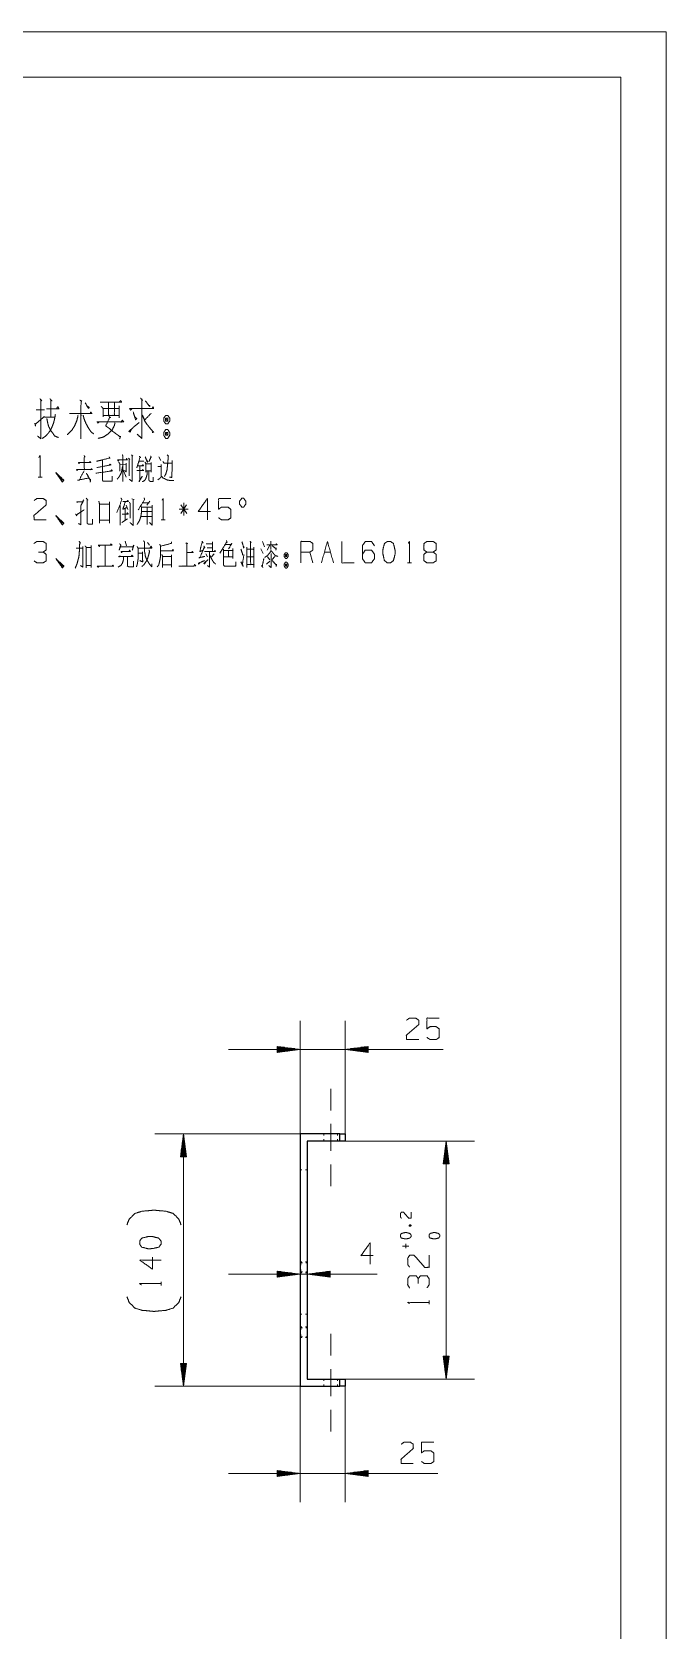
# Model space of a CAD drawing. Header units: millimetres. Extents: x 0 to 210, y 0 to 297.
# Drawn here: x 139.7 to 210, y 119.7 to 297 of the extents above; entities that cross this region are included whole.
import ezdxf

# ---------------------------------------------------------------- set-up
doc = ezdxf.new("R2010")
doc.units = ezdxf.units.MM
doc.layers.add('101', color=7, linetype='Continuous', true_color=0xffffff)

msp = doc.modelspace()

# ---------------------------------------------------------------- linework, layer by layer
at = {"layer": '101', "color": 133, "linetype": 'Continuous', "lineweight": 18}
for p, q in [((210, 297), (0, 297)), ((210, 0), (210, 297)), ((205, 292), (25, 292)), ((205, 5), (205, 292))]:
    msp.add_line(p, q, dxfattribs=at)
at = {"layer": '101', "color": 72, "linetype": 'Continuous', "lineweight": 18}
for p, q in [((140.14, 255.07), (141.05, 255.07)), ((141.05, 254.28), (142.19, 254.28)), ((150.72, 250.08), (150.86, 249.93)), ((149.43, 249.03), (150.1, 249.06)), ((149.78, 248.41), (150.1, 247.63)), ((150.38, 249.73), (150.52, 249.58)), ((150.43, 249.63), (150.43, 247.76)), ((153.61, 248.78), (153.93, 248.78)), ((153.75, 249.86), (153.96, 249.46)), ((140.36, 247.63), (140.78, 247.63)), ((150.75, 245.2), (151, 245.12)), ((151.97, 244.77), (152.66, 244.77)), ((152.75, 244.97), (152.41, 244.5)), ((156.49, 243.35), (156.49, 244.77)), ((149.43, 244.47), (149.43, 242.3)), ((149.62, 242.57), (150.27, 243)), ((149.99, 244.1), (149.99, 242.82)), ((150.12, 244.52), (150.29, 244.02)), ((151.83, 243.25), (152.94, 243.25)), ((151.86, 243.8), (152.96, 243.8)), ((154.01, 242.87), (154.44, 242.87)), ((157, 244.07), (155.99, 244.07)), ((156.17, 244.55), (156.84, 243.6)), ((156.82, 244.55), (156.17, 243.6)), ((147.8, 240.08), (147.8, 237.73)), ((147.8, 240.06), (147.8, 237.73)), ((149.99, 240.51), (150.13, 239.98)), ((152.46, 240.36), (152.69, 240.08)), ((165.04, 239.66), (165.31, 239.16)), ((165.22, 240.46), (165.45, 239.88)), ((166.03, 240.08), (165.77, 239.53)), ((166.17, 240.53), (166.17, 239.58)), ((151.47, 239.18), (151.91, 239.18)), ((154.17, 238.81), (155.13, 238.81)), ((154.17, 237.88), (155.15, 237.88)), ((155.13, 239.01), (155.13, 237.63)), ((158.94, 239.11), (159.13, 238.76)), ((159.88, 239.11), (159.56, 238.78)), ((165.68, 237.96), (166.03, 238.28)), ((165.79, 238.76), (166.03, 238.43)), ((166.6, 238.81), (166.32, 238.48)), ((170.83, 238.11), (170.5, 239.31)), ((172.1, 239.31), (172.77, 239.31)), ((181.33, 238.11), (181.76, 238.11)), ((181.49, 164.56), (181.71, 164.64)), ((181.48, 162.32), (180.77, 162.32)), ((181.12, 162.58), (181.12, 162.08)), ((153.98, 157.94), (153.98, 158.37)), ((183.71, 155.87), (183.71, 156.3))]:
    msp.add_line(p, q, dxfattribs=at)
at = {"layer": '101', "color": 22, "linetype": 'Continuous', "lineweight": 18}
for p, q in [((169.4, 174.77), (169.4, 187.31)), ((174.4, 174.77), (174.4, 187.31)), ((166.86, 184.47), (166.86, 183.81)), ((166.86, 184.47), (166.9, 184.47)), ((166.86, 184.47), (166.9, 184.47)), ((169.4, 184.14), (166.86, 184.47)), ((166.86, 184.42), (167.28, 184.42)), ((166.86, 184.37), (167.67, 184.37)), ((176.94, 184.47), (174.4, 184.14)), ((176.94, 184.37), (176.14, 184.37)), ((176.94, 184.42), (176.53, 184.42)), ((176.94, 184.47), (176.91, 184.47)), ((176.94, 184.47), (176.91, 184.47)), ((176.94, 183.81), (176.94, 184.47)), ((161.47, 184.14), (185.28, 184.14)), ((166.86, 184.32), (168.05, 184.32)), ((166.86, 184.27), (168.44, 184.27)), ((166.86, 184.22), (168.83, 184.22)), ((166.86, 184.16), (169.21, 184.16)), ((166.86, 183.81), (169.4, 184.14)), ((166.86, 184.11), (169.21, 184.11)), ((166.86, 184.06), (168.83, 184.06)), ((166.86, 184.01), (168.44, 184.01)), ((166.86, 183.96), (168.05, 183.96)), ((166.86, 183.91), (167.67, 183.91)), ((166.86, 183.86), (167.28, 183.86)), ((166.86, 183.81), (166.9, 183.81)), ((166.86, 183.81), (166.9, 183.81)), ((174.4, 184.14), (176.94, 183.81)), ((176.94, 184.16), (174.6, 184.16)), ((176.94, 184.11), (174.6, 184.11)), ((176.94, 184.22), (174.98, 184.22)), ((176.94, 184.06), (174.98, 184.06)), ((176.94, 184.27), (175.37, 184.27)), ((176.94, 184.01), (175.37, 184.01)), ((176.94, 184.32), (175.76, 184.32)), ((176.94, 183.96), (175.76, 183.96)), ((176.94, 183.91), (176.14, 183.91)), ((176.94, 183.86), (176.53, 183.86)), ((176.94, 183.81), (176.91, 183.81)), ((176.94, 183.81), (176.91, 183.81)), ((169.4, 174.77), (153.29, 174.77)), ((156.46, 174.77), (156.13, 172.23)), ((156.34, 172.23), (156.34, 173.8)), ((156.39, 172.23), (156.39, 174.19)), ((156.44, 172.23), (156.44, 174.58)), ((156.46, 146.77), (156.46, 174.77)), ((156.8, 172.23), (156.46, 174.77)), ((156.49, 172.23), (156.49, 174.58)), ((156.54, 172.23), (156.54, 174.19)), ((156.59, 172.23), (156.59, 173.8)), ((173.8, 173.97), (188.77, 173.97)), ((185.6, 173.97), (185.26, 171.43)), ((185.57, 171.43), (185.57, 173.78)), ((185.93, 171.43), (185.6, 173.97)), ((185.6, 173.97), (185.6, 147.57)), ((185.62, 171.43), (185.62, 173.78)), ((156.13, 172.23), (156.13, 172.26)), ((156.13, 172.23), (156.13, 172.26)), ((156.13, 172.23), (156.8, 172.23)), ((156.18, 172.23), (156.18, 172.65)), ((156.23, 172.23), (156.23, 173.03)), ((156.29, 172.23), (156.29, 173.42)), ((156.64, 172.23), (156.64, 173.42)), ((156.69, 172.23), (156.69, 173.03)), ((156.74, 172.23), (156.74, 172.65)), ((156.79, 172.23), (156.79, 172.26)), ((156.79, 172.23), (156.79, 172.26)), ((185.37, 171.43), (185.37, 172.23)), ((185.42, 171.43), (185.42, 172.62)), ((185.47, 171.43), (185.47, 173)), ((185.52, 171.43), (185.52, 173.39)), ((185.67, 171.43), (185.67, 173.39)), ((185.72, 171.43), (185.72, 173)), ((185.78, 171.43), (185.78, 172.62)), ((185.83, 171.43), (185.83, 172.23)), ((185.26, 171.43), (185.93, 171.43)), ((185.27, 171.43), (185.27, 171.46)), ((185.27, 171.43), (185.27, 171.46)), ((185.32, 171.43), (185.32, 171.85)), ((185.88, 171.43), (185.88, 171.85)), ((185.93, 171.43), (185.93, 171.46)), ((185.93, 171.43), (185.93, 171.46)), ((166.86, 159.55), (166.86, 158.88)), ((169.4, 159.21), (166.86, 159.55)), ((172.74, 159.55), (170.2, 159.21)), ((172.74, 158.88), (172.74, 159.55)), ((177.94, 159.21), (161.47, 159.21)), ((166.86, 159.54), (166.9, 159.54)), ((166.86, 159.54), (166.9, 159.54)), ((166.86, 159.49), (167.28, 159.49)), ((166.86, 159.44), (167.67, 159.44)), ((166.86, 159.39), (168.05, 159.39)), ((166.86, 159.34), (168.44, 159.34)), ((166.86, 159.29), (168.83, 159.29)), ((166.86, 159.24), (169.21, 159.24)), ((166.86, 158.88), (169.4, 159.21)), ((166.86, 159.19), (169.21, 159.19)), ((166.86, 159.14), (168.83, 159.14)), ((166.86, 159.09), (168.44, 159.09)), ((166.86, 159.04), (168.05, 159.04)), ((166.86, 158.98), (167.67, 158.98)), ((166.86, 158.93), (167.28, 158.93)), ((166.86, 158.88), (166.9, 158.88)), ((166.86, 158.88), (166.9, 158.88)), ((170.2, 159.21), (172.74, 158.88)), ((172.74, 159.24), (170.4, 159.24)), ((172.74, 159.19), (170.4, 159.19)), ((172.74, 159.29), (170.78, 159.29)), ((172.74, 159.14), (170.78, 159.14)), ((172.74, 159.34), (171.17, 159.34)), ((172.74, 159.09), (171.17, 159.09)), ((172.74, 159.39), (171.56, 159.39)), ((172.74, 159.04), (171.56, 159.04)), ((172.74, 159.44), (171.94, 159.44)), ((172.74, 158.98), (171.94, 158.98)), ((172.74, 159.49), (172.33, 159.49)), ((172.74, 158.93), (172.33, 158.93)), ((172.74, 159.54), (172.71, 159.54)), ((172.74, 159.54), (172.71, 159.54)), ((172.74, 158.88), (172.71, 158.88)), ((172.74, 158.88), (172.71, 158.88)), ((156.8, 149.31), (156.13, 149.31)), ((156.13, 149.31), (156.13, 149.28)), ((156.13, 149.31), (156.46, 146.77)), ((156.13, 149.31), (156.13, 149.28)), ((156.18, 149.31), (156.18, 148.89)), ((156.23, 149.31), (156.23, 148.51)), ((156.29, 149.31), (156.29, 148.12)), ((156.34, 149.31), (156.34, 147.73)), ((156.39, 149.31), (156.39, 147.35)), ((156.44, 149.31), (156.44, 146.96)), ((156.46, 146.77), (156.8, 149.31)), ((156.49, 149.31), (156.49, 146.96)), ((156.54, 149.31), (156.54, 147.35)), ((156.59, 149.31), (156.59, 147.73)), ((156.64, 149.31), (156.64, 148.12)), ((156.69, 149.31), (156.69, 148.51)), ((156.74, 149.31), (156.74, 148.89)), ((156.79, 149.31), (156.79, 149.28)), ((156.79, 149.31), (156.79, 149.28)), ((185.26, 150.11), (185.6, 147.57)), ((185.93, 150.11), (185.26, 150.11)), ((185.27, 150.11), (185.27, 150.08)), ((185.27, 150.11), (185.27, 150.08)), ((185.32, 150.11), (185.32, 149.69)), ((185.37, 150.11), (185.37, 149.31)), ((185.42, 150.11), (185.42, 148.92)), ((185.47, 150.11), (185.47, 148.53)), ((185.52, 150.11), (185.52, 148.15)), ((185.57, 150.11), (185.57, 147.76)), ((185.6, 147.57), (185.93, 150.11)), ((185.62, 150.11), (185.62, 147.76)), ((185.67, 150.11), (185.67, 148.15)), ((185.72, 150.11), (185.72, 148.53)), ((185.78, 150.11), (185.78, 148.92)), ((185.83, 150.11), (185.83, 149.31)), ((185.88, 150.11), (185.88, 149.69)), ((185.93, 150.11), (185.93, 150.08)), ((185.93, 150.11), (185.93, 150.08)), ((173.8, 147.57), (188.77, 147.57)), ((169.4, 146.77), (153.29, 146.77)), ((169.4, 146.77), (169.4, 133.93)), ((174.4, 146.77), (174.4, 133.93)), ((161.47, 137.1), (184.68, 137.1)), ((166.86, 137.44), (166.86, 136.77)), ((169.4, 137.1), (166.86, 137.44)), ((166.86, 137.43), (166.9, 137.43)), ((166.86, 137.43), (166.9, 137.43)), ((166.86, 137.38), (167.28, 137.38)), ((166.86, 137.33), (167.67, 137.33)), ((166.86, 137.28), (168.05, 137.28)), ((166.86, 137.23), (168.44, 137.23)), ((166.86, 137.18), (168.83, 137.18)), ((166.86, 137.13), (169.21, 137.13)), ((166.86, 136.77), (169.4, 137.1)), ((166.86, 137.08), (169.21, 137.08)), ((166.86, 137.03), (168.83, 137.03)), ((166.86, 136.97), (168.44, 136.97)), ((166.86, 136.92), (168.05, 136.92)), ((166.86, 136.87), (167.67, 136.87)), ((166.86, 136.82), (167.28, 136.82)), ((166.86, 136.77), (166.9, 136.77)), ((166.86, 136.77), (166.9, 136.77)), ((176.94, 137.44), (174.4, 137.1)), ((174.4, 137.1), (176.94, 136.77)), ((176.94, 137.13), (174.6, 137.13)), ((176.94, 137.08), (174.6, 137.08)), ((176.94, 137.18), (174.98, 137.18)), ((176.94, 137.03), (174.98, 137.03)), ((176.94, 137.23), (175.37, 137.23)), ((176.94, 136.97), (175.37, 136.97)), ((176.94, 137.28), (175.76, 137.28)), ((176.94, 136.92), (175.76, 136.92)), ((176.94, 137.33), (176.14, 137.33)), ((176.94, 136.87), (176.14, 136.87)), ((176.94, 137.38), (176.53, 137.38)), ((176.94, 136.82), (176.53, 136.82)), ((176.94, 137.43), (176.91, 137.43)), ((176.94, 137.43), (176.91, 137.43)), ((176.94, 136.77), (176.91, 136.77)), ((176.94, 136.77), (176.91, 136.77)), ((176.94, 136.77), (176.94, 137.44))]:
    msp.add_line(p, q, dxfattribs=at)
at = {"layer": '101', "color": 151, "linetype": 'Continuous', "lineweight": 18}
for p, q in [((172.8, 179.77), (172.8, 177.37)), ((172.8, 171.37), (172.8, 168.97)), ((172.8, 152.57), (172.8, 150.17)), ((172.8, 144.17), (172.8, 141.77))]:
    msp.add_line(p, q, dxfattribs=at)
at = {"layer": '101', "color": 72, "linetype": 'Continuous', "lineweight": 25}
for p, q in [((169.4, 174.77), (169.4, 146.77)), ((173.8, 174.77), (169.4, 174.77)), ((173.8, 173.97), (170.2, 173.97)), ((170.2, 173.97), (170.2, 147.57)), ((173.8, 173.97), (173.8, 174.77)), ((173.8, 174.77), (174.4, 174.77)), ((174.4, 173.97), (173.8, 173.97)), ((174.4, 174.77), (174.4, 173.97)), ((170.2, 147.57), (173.8, 147.57)), ((173.8, 146.77), (173.8, 147.57)), ((173.8, 147.57), (174.4, 147.57)), ((174.4, 147.57), (174.4, 146.77)), ((169.4, 146.77), (173.8, 146.77)), ((174.4, 146.77), (173.8, 146.77))]:
    msp.add_line(p, q, dxfattribs=at)
at = {"layer": '101', "color": 53, "linetype": 'Continuous', "lineweight": 18}
for p, q in [((172.05, 174.77), (172.05, 174.57)), ((172.05, 174.17), (172.05, 173.97)), ((173.55, 174.57), (173.55, 174.77)), ((173.55, 173.97), (173.55, 174.17)), ((169.6, 170.77), (169.4, 170.77)), ((170.2, 170.77), (170, 170.77)), ((169.4, 160.57), (169.6, 160.57)), ((169.43, 160.54), (169.4, 160.57)), ((169.5, 160.47), (169.48, 160.49)), ((169.68, 160.47), (169.5, 160.47)), ((170, 160.57), (170.2, 160.57)), ((170.2, 160.47), (170.03, 160.47)), ((169.4, 159.37), (169.43, 159.39)), ((169.4, 159.37), (169.6, 159.37)), ((169.48, 159.44), (169.5, 159.47)), ((169.5, 159.47), (169.68, 159.47)), ((170, 159.37), (170.2, 159.37)), ((170.03, 159.47), (170.2, 159.47)), ((169.4, 154.77), (169.6, 154.77)), ((170, 154.77), (170.2, 154.77)), ((169.4, 153.37), (169.6, 153.37)), ((169.43, 153.34), (169.4, 153.37)), ((169.5, 153.27), (169.48, 153.29)), ((169.68, 153.27), (169.5, 153.27)), ((170, 153.37), (170.2, 153.37)), ((170.2, 153.27), (170.03, 153.27)), ((169.4, 152.17), (169.43, 152.19)), ((169.4, 152.17), (169.6, 152.17)), ((169.48, 152.24), (169.5, 152.27)), ((169.5, 152.27), (169.68, 152.27)), ((170, 152.17), (170.2, 152.17)), ((170.03, 152.27), (170.2, 152.27)), ((172.05, 147.57), (172.05, 147.37)), ((173.55, 147.37), (173.55, 147.57)), ((172.05, 146.97), (172.05, 146.77)), ((173.55, 146.77), (173.55, 146.97))]:
    msp.add_line(p, q, dxfattribs=at)
at = {"layer": '101', "color": 72, "linetype": 'Continuous', "lineweight": 18}
for points, knots in [([(140.54, 256.31), (140.75, 256.08), (140.65, 256.23), (140.65, 251.88), (140.28, 252.18)], [0, 0, 0.05812, 0.09265, 0.910292, 1, 1]), ([(141.26, 255.18), (142.66, 255.18), (142.53, 255.45), (142.4, 255.22)], [0, 0, 0.716782, 0.866788, 1, 1]), ([(141.65, 256.31), (141.89, 256.08), (141.76, 256.16), (141.76, 254.32)], [0, 0, 0.1415, 0.207212, 1, 1]), ([(144.96, 256.16), (145.2, 256.05), (145.1, 256.08), (145.1, 251.85), (145.1, 254.66), (143.82, 254.66), (146.32, 254.66), (146.18, 254.85), (146.13, 254.66)], [0, 0, 0.022711, 0.032395, 0.397208, 0.63934, 0.7489, 0.963455, 0.983224, 1, 1]), ([(145.57, 255.86), (145.94, 255.22), (146.02, 255.37), (145.84, 255.45)], [0, 0, 0.665994, 0.819283, 1, 1]), ([(147.21, 255.93), (149.62, 255.93), (149.49, 256.12), (149.33, 255.93)], [0, 0, 0.835356, 0.914863, 1, 1]), ([(147.34, 255.45), (147.56, 255.26), (147.56, 254.28), (147.56, 254.47), (149.33, 254.47), (149.33, 254.21), (149.33, 255.52), (149.33, 255.22), (147.48, 255.22), (148.14, 255.22), (148.14, 255.9), (148.14, 254.47), (148.8, 254.47), (148.8, 255.86)], [0, 0, 0.024061, 0.106926, 0.122861, 0.273834, 0.296144, 0.407695, 0.433191, 0.590925, 0.647258, 0.704627, 0.82574, 0.882074, 1, 1]), ([(150.73, 255.18), (150.6, 255.03), (150.52, 255.22), (153.17, 255.22), (153.09, 255.41), (152.99, 255.22)], [0, 0, 0.057621, 0.116246, 0.879371, 0.937996, 1, 1]), ([(151.71, 256.38), (151.93, 256.12), (151.85, 256.27), (151.85, 251.92), (151.34, 252.37)], [0, 0, 0.060997, 0.091685, 0.877916, 1, 1]), ([(152.24, 256.08), (152.72, 255.45), (152.75, 255.56), (152.54, 255.6)], [0, 0, 0.706409, 0.80893, 1, 1]), ([(139.98, 253.61), (140.06, 253.27), (140.01, 253.46), (141.05, 254.36)], [0, 0, 0.181308, 0.283198, 1, 1]), ([(142.26, 254.55), (142.16, 254.02), (142.05, 253.61), (141.92, 253.27), (141.76, 252.9), (141.5, 252.52), (141.23, 252.22), (140.81, 251.92)], [0, 0, 0.172188, 0.309109, 0.425674, 0.556627, 0.704269, 0.832974, 1, 1]), ([(141.31, 254.13), (141.36, 253.87), (141.42, 253.57), (141.52, 253.23), (141.68, 252.9), (142.19, 252.18), (142.61, 252)], [0, 0, 0.101603, 0.217194, 0.351411, 0.492973, 0.824035, 1, 1]), ([(144.78, 254.47), (144.65, 253.95), (144.41, 253.35), (144.14, 252.9), (143.56, 252.33)], [0, 0, 0.214887, 0.471145, 0.678421, 1, 1]), ([(145.33, 254.51), (145.44, 254.1), (145.65, 253.57), (145.92, 253.08), (146.21, 252.63), (146.53, 252.41)], [0, 0, 0.172227, 0.401196, 0.62559, 0.842428, 1, 1]), ([(147.13, 253.76), (147, 253.61), (146.87, 253.76), (149.84, 253.76), (149.68, 253.95), (149.54, 253.68)], [0, 0, 0.051202, 0.102405, 0.861894, 0.924786, 1, 1]), ([(148.88, 253.65), (148.8, 253.35), (148.56, 252.86), (148.06, 252.37), (147.58, 252.07), (147, 251.92)], [0, 0, 0.114106, 0.313644, 0.571358, 0.778592, 1, 1]), ([(148.19, 254.36), (148.38, 254.21), (148.3, 254.28), (147.85, 253.31), (149.44, 252.07), (149.49, 252.18), (149.39, 251.88)], [0, 0, 0.061502, 0.089679, 0.366513, 0.885936, 0.917991, 1, 1]), ([(150.68, 252.93), (150.55, 252.6), (150.41, 252.71), (151.55, 253.68)], [0, 0, 0.178041, 0.263409, 1, 1]), ([(150.89, 254.85), (151.16, 253.98), (151.29, 254.1), (151.1, 254.28)], [0, 0, 0.67337, 0.803122, 1, 1]), ([(152.88, 254.7), (152.16, 253.95), (151.9, 254.51), (152.16, 253.87), (152.4, 253.5), (152.67, 253.16), (153.12, 252.63), (153.17, 252.63), (152.99, 252.56)], [0, 0, 0.248757, 0.39796, 0.563617, 0.670262, 0.77324, 0.939254, 0.951975, 1, 1]), ([(154.73, 254.47), (154.49, 254.47), (154.28, 254.17), (154.28, 253.83), (154.49, 253.53), (154.73, 253.53), (154.94, 253.83), (154.94, 254.17), (154.73, 254.47)], [0, 0, 0.091009, 0.231139, 0.35987, 0.5, 0.591009, 0.731139, 0.85987, 1, 1]), ([(154.73, 253.83), (154.73, 254.17), (154.49, 254.17)], [0, 0, 0.585831, 1, 1]), ([(154.49, 253.83), (154.73, 253.83), (154.49, 254.17), (154.49, 253.83)], [0, 0, 0.241153, 0.658895, 1, 1]), ([(154.94, 252.56), (154.73, 252.9), (154.49, 252.9), (154.28, 252.56), (154.28, 252.26), (154.49, 251.92), (154.73, 251.92), (154.94, 252.26), (154.94, 252.56)], [0, 0, 0.149197, 0.238509, 0.387706, 0.5, 0.649197, 0.738509, 0.887706, 1, 1]), ([(154.49, 252.56), (154.49, 252.26), (154.73, 252.26)], [0, 0, 0.556999, 1, 1]), ([(154.73, 252.56), (154.49, 252.56), (154.73, 252.26), (154.73, 252.56)], [0, 0, 0.25881, 0.674591, 1, 1]), ([(140.43, 249.81), (140.57, 250.01), (140.57, 247.63)], [0, 0, 0.093491, 1, 1]), ([(145.44, 250.03), (145.56, 249.86), (145.47, 249.93), (145.47, 248.46), (144.61, 248.46), (146.36, 248.46), (146.27, 248.56), (146.16, 248.43)], [0, 0, 0.04542, 0.069985, 0.382582, 0.566132, 0.936975, 0.96526, 1, 1]), ([(149.67, 250.11), (149.74, 249.98), (149.74, 247.13)], [0, 0, 0.047975, 1, 1]), ([(150.79, 249.98), (150.79, 247.13), (150.47, 247.38)], [0, 0, 0.875675, 1, 1]), ([(152.82, 249.96), (152.9, 249.81), (152.87, 249.88), (152.66, 249.36)], [0, 0, 0.211479, 0.31221, 1, 1]), ([(154.65, 250.11), (154.79, 249.96), (154.76, 249.61), (154.72, 249.13), (154.65, 248.46), (154.51, 247.96), (154.35, 247.68)], [0, 0, 0.080836, 0.218774, 0.405549, 0.671677, 0.875426, 1, 1]), ([(144.73, 248.43), (144.66, 248.36), (144.61, 248.46)], [0, 0, 0.476605, 1, 1]), ([(145.44, 248.31), (144.89, 247.28), (144.73, 247.28), (145.99, 247.53), (145.7, 248.06), (146.15, 247.23), (146.16, 247.38), (146.13, 247.06)], [0, 0, 0.252055, 0.286554, 0.564056, 0.693382, 0.896345, 0.929102, 1, 1]), ([(144.96, 249.23), (144.87, 249.13), (144.82, 249.23), (146.2, 249.23), (146.11, 249.36), (146.04, 249.23)], [0, 0, 0.069434, 0.128329, 0.845635, 0.925283, 1, 1]), ([(146.74, 248.06), (148.58, 248.31), (148.51, 248.43), (148.4, 248.31)], [0, 0, 0.857787, 0.924197, 1, 1]), ([(148.23, 249.86), (148.32, 249.68), (148.26, 249.73), (146.83, 249.38), (147.49, 249.53), (147.49, 247.33), (147.52, 247.18), (147.61, 247.16), (148.56, 247.16), (148.56, 247.73)], [0, 0, 0.030685, 0.042092, 0.272771, 0.377787, 0.722121, 0.746242, 0.760617, 0.910004, 1, 1]), ([(146.85, 248.68), (148.42, 248.98), (148.32, 249.06), (148.19, 248.93)], [0, 0, 0.839666, 0.907774, 1, 1]), ([(149.71, 248.81), (149.64, 248.43), (149.6, 248.21), (149.53, 248.01), (149.36, 247.71), (149.27, 247.58), (149.13, 247.41)], [0, 0, 0.246545, 0.393712, 0.530761, 0.755723, 0.85464, 1, 1]), ([(149.3, 249.51), (149.25, 249.38), (149.16, 249.53), (150.24, 249.53), (150.17, 249.68), (150.12, 249.53)], [0, 0, 0.079263, 0.180891, 0.81031, 0.90712, 1, 1]), ([(149.3, 249.26), (149.41, 249.11), (149.41, 248.28)], [0, 0, 0.182108, 1, 1]), ([(150.1, 249.18), (150.1, 248.21), (149.94, 248.36)], [0, 0, 0.816828, 1, 1]), ([(151.58, 249.93), (151.72, 249.76), (151.65, 249.83), (151.28, 248.63), (151.53, 249.38), (152.06, 249.38)], [0, 0, 0.077468, 0.112963, 0.545475, 0.817419, 1, 1]), ([(151.31, 248.36), (152.06, 248.36), (151.95, 248.46), (151.86, 248.33)], [0, 0, 0.712978, 0.852975, 1, 1]), ([(151.4, 248.88), (152.04, 248.88), (151.95, 249.01), (151.88, 248.88)], [0, 0, 0.682003, 0.84608, 1, 1]), ([(151.63, 248.86), (151.63, 247.33), (151.54, 247.11), (151.9, 247.73)], [0, 0, 0.613736, 0.711022, 1, 1]), ([(152.45, 248.23), (152.45, 247.96), (152.37, 247.68), (152.27, 247.41), (152.14, 247.23), (151.91, 247.11)], [0, 0, 0.206834, 0.420394, 0.642075, 0.803267, 1, 1]), ([(152.2, 249.28), (152.29, 249.13), (152.29, 248.18), (152.29, 248.31), (152.87, 248.31), (152.87, 248.18), (152.87, 249.23), (152.87, 249.11), (152.27, 249.11)], [0, 0, 0.046635, 0.301101, 0.334582, 0.490817, 0.524298, 0.80555, 0.839031, 1, 1]), ([(152.23, 249.86), (152.46, 249.28), (152.52, 249.36), (152.37, 249.53)], [0, 0, 0.661522, 0.759642, 1, 1]), ([(152.64, 248.23), (152.64, 247.28), (152.71, 247.18), (152.85, 247.13), (153.12, 247.13), (153.12, 247.61)], [0, 0, 0.484053, 0.546457, 0.622876, 0.757968, 1, 1]), ([(154, 249.01), (154, 247.76), (153.98, 247.61), (153.84, 247.48), (153.64, 247.33)], [0, 0, 0.681083, 0.76337, 0.866206, 1, 1]), ([(154.19, 249.36), (154.3, 249.18), (155.22, 249.18)], [0, 0, 0.182095, 1, 1]), ([(155.23, 249.46), (155.18, 247.58), (154.92, 247.63)], [0, 0, 0.874254, 1, 1]), ([(142.44, 247.91), (143.04, 247.28), (142.9, 247.28), (142.3, 248.13), (143.04, 247.06), (143.2, 247.28), (142.3, 248.13)], [0, 0, 0.178023, 0.207056, 0.420793, 0.68903, 0.745608, 1, 1]), ([(154.05, 247.73), (154.17, 247.53), (154.35, 247.46), (154.54, 247.36), (154.72, 247.28), (154.92, 247.26), (155.16, 247.23), (155.41, 247.23)], [0, 0, 0.153714, 0.279207, 0.422101, 0.547594, 0.675718, 0.83827, 1, 1]), ([(139.9, 245.02), (140.21, 245.25), (140.9, 245.25), (141.24, 245.02), (141.24, 244.55), (139.88, 243.35), (139.9, 242.87), (141.24, 242.87)], [0, 0, 0.069692, 0.192977, 0.265273, 0.350228, 0.674739, 0.759753, 1, 1]), ([(144.75, 244.92), (144.71, 244.82), (144.63, 244.87), (145.37, 244.87)], [0, 0, 0.111654, 0.218544, 1, 1]), ([(145.4, 245.1), (145.07, 244.4), (145.07, 242.35), (144.82, 242.47)], [0, 0, 0.250153, 0.910676, 1, 1]), ([(145.69, 245.27), (145.86, 245.07), (145.77, 245.12), (145.77, 242.6), (145.79, 242.47), (145.95, 242.4), (146.36, 242.4), (146.36, 242.97)], [0, 0, 0.063897, 0.088206, 0.692699, 0.722921, 0.765022, 0.862346, 1, 1]), ([(147.08, 244.97), (147.15, 244.65), (147.15, 242.52), (147.15, 242.85), (148.25, 242.85), (148.25, 242.52), (148.25, 244.87), (148.25, 244.62), (147.17, 244.62)], [0, 0, 0.0422, 0.311814, 0.35305, 0.492089, 0.533324, 0.831486, 0.863204, 1, 1]), ([(149.09, 243.7), (149.64, 245.12), (149.55, 245.27), (149.53, 245.3)], [0, 0, 0.881767, 0.982312, 1, 1]), ([(150.01, 244.87), (149.74, 244.05), (150.2, 244.25)], [0, 0, 0.633568, 1, 1]), ([(149.76, 244.92), (150.36, 244.92), (150.29, 245.05), (150.2, 244.92)], [0, 0, 0.669481, 0.829462, 1, 1]), ([(150.43, 244.82), (150.54, 244.72), (150.54, 243.05)], [0, 0, 0.080053, 1, 1]), ([(150.88, 245.12), (150.88, 242.27), (150.54, 242.57)], [0, 0, 0.863552, 1, 1]), ([(152.11, 245.32), (152.16, 245.12), (151.46, 244)], [0, 0, 0.134733, 1, 1]), ([(154.09, 245.05), (154.23, 245.25), (154.23, 242.87)], [0, 0, 0.093491, 1, 1]), ([(159.45, 243.82), (158.11, 243.82), (159.12, 245.25), (159.12, 242.87)], [0, 0, 0.245868, 0.565294, 1, 1]), ([(160.37, 243.1), (160.7, 242.87), (161.39, 242.87), (161.73, 243.1), (161.73, 244.05), (161.39, 244.3), (160.7, 244.3), (160.37, 244.07), (160.37, 245.25), (161.73, 245.25)], [0, 0, 0.062228, 0.168344, 0.230572, 0.376815, 0.441265, 0.547382, 0.609609, 0.790489, 1, 1]), ([(162.93, 244.3), (163.16, 244.3), (163.37, 244.62), (163.37, 244.95), (163.16, 245.27), (162.93, 245.27), (162.7, 244.95), (162.7, 244.62), (162.93, 244.3)], [0, 0, 0.085681, 0.230397, 0.35158, 0.496296, 0.581977, 0.730397, 0.85158, 1, 1]), ([(142.44, 243.15), (143.04, 242.52), (142.9, 242.52), (142.3, 243.37), (143.04, 242.3), (143.2, 242.52), (142.3, 243.37)], [0, 0, 0.178023, 0.207056, 0.420793, 0.68903, 0.745608, 1, 1]), ([(144.5, 243.52), (144.64, 243.32), (144.57, 243.42), (145.44, 244)], [0, 0, 0.174091, 0.261134, 1, 1]), ([(149.67, 243.52), (150.35, 243.52), (150.24, 243.67), (150.17, 243.52)], [0, 0, 0.657711, 0.837607, 1, 1]), ([(151.69, 244.47), (151.81, 244.3), (151.81, 243.8), (151.79, 243.57), (151.77, 243.42), (151.72, 243.2), (151.65, 242.97), (151.56, 242.75), (151.47, 242.6), (151.33, 242.37)], [0, 0, 0.095692, 0.318943, 0.419714, 0.487156, 0.59037, 0.695675, 0.803609, 0.881345, 1, 1]), ([(151.83, 244.3), (152.99, 244.3), (152.99, 244.5), (152.99, 242.3), (152.71, 242.57)], [0, 0, 0.294509, 0.344998, 0.900414, 1, 1]), ([(152.36, 244.27), (152.45, 244.3), (152.45, 242.37)], [0, 0, 0.04554, 1, 1]), ([(140.9, 239.31), (141.24, 239.53), (141.24, 240.26), (140.9, 240.48), (140.21, 240.48), (139.88, 240.26)], [0, 0, 0.153875, 0.429853, 0.583728, 0.846125, 1, 1]), ([(144.89, 240.51), (145.03, 240.31), (144.96, 240.41), (144.94, 239.73), (144.91, 239.23), (144.87, 238.81), (144.78, 238.46), (144.66, 238.01), (144.47, 237.53)], [0, 0, 0.073967, 0.11095, 0.314869, 0.466246, 0.595036, 0.704058, 0.845001, 1, 1]), ([(144.56, 239.73), (145.32, 239.73), (145.32, 239.93), (145.32, 237.63), (145.03, 237.81)], [0, 0, 0.211553, 0.267226, 0.907429, 1, 1]), ([(145.56, 239.98), (145.69, 239.86), (145.69, 237.58), (145.69, 237.83), (146.22, 237.83), (146.22, 237.61), (146.22, 240.01), (146.22, 239.83), (145.65, 239.83)], [0, 0, 0.026661, 0.37153, 0.409426, 0.489807, 0.523915, 0.887733, 0.914261, 1, 1]), ([(147.22, 240.08), (147.13, 239.93), (147.01, 240.08), (148.55, 240.08), (148.44, 240.21), (148.35, 240.06)], [0, 0, 0.077576, 0.164216, 0.849385, 0.922424, 1, 1]), ([(149.37, 240.23), (149.51, 240.08), (149.34, 239.53), (149.46, 239.88), (150.86, 239.88), (150.96, 240.08), (150.79, 239.53)], [0, 0, 0.061431, 0.233599, 0.34423, 0.760364, 0.827832, 1, 1]), ([(149.69, 239.36), (149.6, 239.23), (149.55, 239.36), (150.59, 239.36), (150.5, 239.51), (150.43, 239.41)], [0, 0, 0.094025, 0.177425, 0.817873, 0.924787, 1, 1]), ([(151.44, 239.73), (151.44, 238.91), (151.44, 238.58), (151.4, 238.36), (151.38, 238.16), (151.33, 237.88), (151.24, 237.66)], [0, 0, 0.392787, 0.547526, 0.655966, 0.751564, 0.884909, 1, 1]), ([(151.33, 239.93), (151.44, 239.73), (152.96, 239.73)], [0, 0, 0.129627, 1, 1]), ([(151.91, 239.33), (151.95, 238.21), (151.63, 238.36)], [0, 0, 0.761901, 1, 1]), ([(152.64, 239.51), (152.71, 239.36), (152.55, 238.78), (152.48, 238.56), (152.36, 238.31), (152.22, 238.11), (152.11, 237.93), (151.86, 237.71)], [0, 0, 0.080445, 0.369892, 0.484311, 0.619634, 0.73847, 0.837743, 1, 1]), ([(152.04, 240.56), (152.14, 240.43), (152.14, 239.46), (152.16, 239.33), (152.22, 239.03), (152.23, 238.88), (152.37, 238.53), (152.48, 238.33), (152.57, 238.18), (152.69, 237.98), (152.82, 237.83), (152.96, 237.66), (152.96, 238.01)], [0, 0, 0.046789, 0.325092, 0.361125, 0.448081, 0.491195, 0.59894, 0.663559, 0.713249, 0.780379, 0.835881, 0.900099, 1, 1]), ([(152.98, 239.76), (152.87, 239.96), (152.75, 239.76)], [0, 0, 0.490468, 1, 1]), ([(153.93, 239.98), (153.93, 238.93), (153.91, 238.78), (153.89, 238.58), (153.82, 238.28), (153.77, 238.08), (153.73, 237.88), (153.55, 237.66)], [0, 0, 0.436379, 0.499152, 0.582591, 0.71069, 0.796677, 0.881088, 1, 1]), ([(155.13, 240.43), (155.16, 240.28), (153.93, 239.96), (153.84, 240.18)], [0, 0, 0.092005, 0.855687, 1, 1]), ([(153.98, 239.46), (155.34, 239.46), (155.3, 239.61), (155.23, 239.48)], [0, 0, 0.820511, 0.913425, 1, 1]), ([(156.72, 240.33), (156.93, 240.23), (156.84, 240.31), (156.84, 237.76), (155.96, 237.76), (157.85, 237.76), (157.71, 237.93), (157.62, 237.76)], [0, 0, 0.038464, 0.057479, 0.475758, 0.62072, 0.930938, 0.967842, 1, 1]), ([(156.86, 239.26), (157.55, 239.26), (157.44, 239.38), (157.35, 239.23)], [0, 0, 0.670975, 0.830534, 1, 1]), ([(158.53, 240.53), (158.64, 240.33), (158.55, 240.43), (158.27, 239.36), (158.62, 239.48), (158.78, 239.83), (158.74, 239.96), (158.85, 239.76), (158.78, 239.83), (158.3, 238.71), (158.16, 238.66), (158.85, 238.83)], [0, 0, 0.047427, 0.075386, 0.308257, 0.386807, 0.467348, 0.494561, 0.541984, 0.563576, 0.819588, 0.851008, 1, 1]), ([(158.99, 240.23), (159.68, 240.23), (159.68, 240.46), (159.68, 239.36), (159.68, 239.76), (159.1, 239.76), (159.68, 239.76), (159.68, 239.36), (158.81, 239.36), (160.02, 239.36), (159.96, 239.48), (159.88, 239.36)], [0, 0, 0.108766, 0.144268, 0.317831, 0.380946, 0.472978, 0.565011, 0.628125, 0.764779, 0.954422, 0.975846, 1, 1]), ([(161.23, 240.58), (161.32, 240.36), (161.27, 240.43), (160.49, 239.16), (161.09, 240.16), (161.75, 240.16), (161.85, 240.31), (161.48, 239.66)], [0, 0, 0.052781, 0.072834, 0.398925, 0.653662, 0.796454, 0.836565, 1, 1]), ([(160.91, 239.63), (160.91, 237.86), (161, 237.76), (161.16, 237.73), (162.26, 237.73), (162.26, 238.23)], [0, 0, 0.484266, 0.520677, 0.564611, 0.863587, 1, 1]), ([(160.93, 239.48), (161.96, 239.48), (161.96, 239.71), (161.96, 238.58), (161.96, 238.78), (160.97, 238.78), (161.48, 238.78), (161.48, 239.51)], [0, 0, 0.213463, 0.260313, 0.494565, 0.536207, 0.742308, 0.849037, 1, 1]), ([(162.84, 239.61), (163.03, 239.11), (163.03, 239.18), (163, 238.98)], [0, 0, 0.658608, 0.750675, 1, 1]), ([(162.96, 240.43), (163.17, 239.76), (163.19, 239.88), (163.12, 239.73)], [0, 0, 0.707814, 0.834101, 1, 1]), ([(163.86, 240.51), (163.99, 240.36), (163.92, 240.43), (163.92, 237.93), (163.46, 237.93), (164.29, 237.93), (164.29, 237.61), (164.29, 239.86), (164.29, 239.61), (163.51, 239.61), (163.51, 239.83), (163.51, 237.61), (163.51, 238.78), (164.29, 238.78)], [0, 0, 0.016078, 0.0246, 0.231328, 0.269329, 0.338023, 0.364898, 0.550954, 0.571627, 0.635936, 0.654542, 0.838529, 0.935691, 1, 1]), ([(166.19, 239.48), (166.12, 239.33), (165.94, 239.11), (165.79, 238.91), (165.49, 238.71)], [0, 0, 0.15521, 0.423003, 0.662167, 1, 1]), ([(165.72, 240.11), (166.86, 240.11), (166.78, 240.23), (166.7, 240.11)], [0, 0, 0.79476, 0.900658, 1, 1]), ([(166.19, 239.46), (166.35, 239.28), (166.48, 239.11), (166.65, 238.91), (166.93, 238.83)], [0, 0, 0.234083, 0.446218, 0.710404, 1, 1]), ([(166.3, 240.01), (166.76, 239.66), (166.76, 239.76), (166.72, 239.51)], [0, 0, 0.621028, 0.728542, 1, 1]), ([(169.49, 238.11), (169.49, 240.48), (170.5, 240.48), (170.83, 240.26), (170.83, 239.53), (170.5, 239.31), (169.49, 239.31)], [0, 0, 0.400952, 0.571036, 0.639278, 0.761674, 0.829917, 1, 1]), ([(174.04, 240.48), (174.04, 238.11), (175.39, 238.11)], [0, 0, 0.63873, 1, 1]), ([(176.32, 239.06), (176.64, 239.53), (177.33, 239.53), (177.66, 239.06), (177.66, 238.58), (177.33, 238.11), (176.64, 238.11), (176.32, 238.58), (176.32, 240.01), (176.64, 240.48), (177.33, 240.48), (177.66, 240.01)], [0, 0, 0.076963, 0.169761, 0.248075, 0.312018, 0.390332, 0.483129, 0.560093, 0.751925, 0.828889, 0.921686, 1, 1]), ([(179.43, 238.11), (179.76, 238.36), (179.94, 239.06), (179.94, 239.53), (179.76, 240.26), (179.43, 240.48), (179.09, 240.48), (178.76, 240.26), (178.58, 239.53), (178.6, 239.06), (178.76, 238.36), (179.09, 238.11), (179.43, 238.11)], [0, 0, 0.067525, 0.183969, 0.260583, 0.380943, 0.446139, 0.500306, 0.565503, 0.685862, 0.762529, 0.878308, 0.945834, 1, 1]), ([(181.4, 240.28), (181.54, 240.48), (181.54, 238.11)], [0, 0, 0.093493, 1, 1]), ([(183.47, 239.31), (183.15, 239.53), (183.15, 240.26), (183.47, 240.48), (184.16, 240.48), (184.49, 240.26), (184.49, 239.53), (184.16, 239.31), (183.47, 239.31), (183.13, 239.06), (183.13, 238.36), (183.47, 238.11), (184.16, 238.11), (184.49, 238.33), (184.49, 239.06), (184.16, 239.31)], [0, 0, 0.047574, 0.136086, 0.18366, 0.267816, 0.317166, 0.405678, 0.455027, 0.539184, 0.590298, 0.675756, 0.72687, 0.811026, 0.860376, 0.948888, 1, 1]), ([(139.9, 238.33), (140.21, 238.11), (140.9, 238.11), (141.24, 238.33), (141.24, 239.06), (140.9, 239.31), (140.39, 239.31)], [0, 0, 0.12412, 0.343687, 0.472444, 0.703375, 0.836731, 1, 1]), ([(142.44, 238.38), (143.04, 237.76), (142.9, 237.76), (142.3, 238.61), (143.04, 237.53), (143.2, 237.76), (142.3, 238.61)], [0, 0, 0.178023, 0.207056, 0.420793, 0.68903, 0.745608, 1, 1]), ([(147.1, 237.71), (146.99, 237.61), (146.92, 237.73), (148.72, 237.73), (148.63, 237.86), (148.55, 237.73)], [0, 0, 0.060773, 0.120649, 0.872335, 0.936169, 1, 1]), ([(149.83, 238.78), (149.8, 238.41), (149.69, 238.06), (149.53, 237.83), (149.21, 237.63)], [0, 0, 0.270246, 0.532658, 0.730371, 1, 1]), ([(149.43, 238.88), (149.34, 238.76), (149.27, 238.83), (150.86, 238.83), (150.77, 238.98), (150.68, 238.88)], [0, 0, 0.071051, 0.118891, 0.857245, 0.938054, 1, 1]), ([(150.26, 238.81), (150.26, 237.83), (150.24, 237.76), (150.42, 237.66), (150.93, 237.66), (150.93, 238.28)], [0, 0, 0.407493, 0.439694, 0.524566, 0.738791, 1, 1]), ([(154.07, 239.03), (154.16, 238.83), (154.16, 237.61)], [0, 0, 0.151465, 1, 1]), ([(158.32, 238.16), (158.16, 237.96), (158.13, 238.06), (158.8, 238.36)], [0, 0, 0.232906, 0.329577, 1, 1]), ([(158.96, 238.23), (158.8, 237.98), (158.73, 238.06), (159.2, 238.46)], [0, 0, 0.289918, 0.390754, 1, 1]), ([(159.36, 239.28), (159.36, 237.63), (159.13, 237.81)], [0, 0, 0.851026, 1, 1]), ([(159.4, 238.93), (159.57, 238.58), (159.7, 238.36), (159.82, 238.16), (160.03, 237.98)], [0, 0, 0.338293, 0.559839, 0.762754, 1, 1]), ([(162.84, 238.21), (163.09, 237.71), (163.01, 237.96), (163.17, 239.03)], [0, 0, 0.292943, 0.429362, 1, 1]), ([(165.11, 237.83), (165.29, 237.58), (165.2, 237.71), (165.38, 238.58)], [0, 0, 0.226466, 0.339699, 1, 1]), ([(166.19, 239.13), (166.19, 237.58), (165.94, 237.81)], [0, 0, 0.822519, 1, 1]), ([(166.32, 238.36), (166.76, 237.86), (166.78, 237.98), (166.76, 237.71)], [0, 0, 0.624157, 0.742238, 1, 1]), ([(167.94, 239.23), (167.78, 239.23), (167.64, 239.03), (167.64, 238.81), (167.78, 238.61), (167.94, 238.61), (168.08, 238.81), (168.08, 239.03), (167.94, 239.23)], [0, 0, 0.091007, 0.231134, 0.35986, 0.499997, 0.591004, 0.731144, 0.85987, 1, 1]), ([(168.08, 237.96), (167.94, 238.18), (167.78, 238.18), (167.64, 237.96), (167.64, 237.76), (167.78, 237.53), (167.94, 237.53), (168.08, 237.76), (168.08, 237.96)], [0, 0, 0.149211, 0.23852, 0.387728, 0.50001, 0.649208, 0.738517, 0.887718, 1, 1]), ([(167.94, 238.81), (167.94, 239.03), (167.78, 239.03)], [0, 0, 0.585829, 1, 1]), ([(167.78, 238.81), (167.94, 238.81), (167.78, 239.03), (167.78, 238.81)], [0, 0, 0.241155, 0.658896, 1, 1]), ([(167.94, 237.96), (167.78, 237.96), (167.94, 237.76), (167.94, 237.96)], [0, 0, 0.258822, 0.674602, 1, 1]), ([(167.78, 237.96), (167.78, 237.76), (167.94, 237.76)], [0, 0, 0.556979, 1, 1]), ([(181.22, 187.38), (181.54, 187.61), (182.23, 187.61), (182.57, 187.38), (182.57, 186.91), (181.2, 185.71), (181.22, 185.23), (182.57, 185.23)], [0, 0, 0.069691, 0.192976, 0.265274, 0.350226, 0.674741, 0.759752, 1, 1]), ([(183.48, 185.46), (183.82, 185.23), (184.51, 185.23), (184.84, 185.46), (184.84, 186.41), (184.51, 186.66), (183.82, 186.66), (183.48, 186.43), (183.48, 187.61), (184.84, 187.61)], [0, 0, 0.062227, 0.168345, 0.230572, 0.376816, 0.441264, 0.547382, 0.609609, 0.79049, 1, 1]), ([(156.2, 164.69), (155.95, 165.31), (155.33, 165.94), (154.51, 166.19), (153.76, 166.25), (153.2, 166.31), (152.64, 166.25), (151.89, 166.19), (151.08, 165.94), (150.45, 165.31), (150.2, 164.69)], [0, 0, 0.090338, 0.208959, 0.323044, 0.424046, 0.500001, 0.575954, 0.676956, 0.791041, 0.909662, 1, 1]), ([(180.64, 165.41), (180.53, 165.57), (180.53, 165.91), (180.64, 166.08), (180.88, 166.08), (181.48, 165.4), (181.72, 165.41), (181.72, 166.08)], [0, 0, 0.069695, 0.192979, 0.265278, 0.350225, 0.674738, 0.759751, 1, 1]), ([(153.98, 162.87), (153.73, 163.2), (153.03, 163.38), (152.56, 163.38), (151.83, 163.2), (151.61, 162.87), (151.61, 162.53), (151.83, 162.2), (152.56, 162.02), (153.03, 162.04), (153.73, 162.2), (153.98, 162.53), (153.98, 162.87)], [0, 0, 0.067526, 0.183971, 0.260584, 0.380943, 0.446141, 0.500306, 0.565504, 0.685863, 0.762529, 0.87831, 0.945835, 1, 1]), ([(181.72, 163.55), (181.59, 163.72), (181.24, 163.81), (181.01, 163.81), (180.64, 163.72), (180.53, 163.55), (180.53, 163.38), (180.64, 163.21), (181.01, 163.13), (181.24, 163.13), (181.59, 163.21), (181.72, 163.38), (181.72, 163.55)], [0, 0, 0.067523, 0.183974, 0.260581, 0.380941, 0.446139, 0.500306, 0.565504, 0.685864, 0.762524, 0.87831, 0.945833, 1, 1]), ([(181.71, 164.56), (181.71, 164.64), (181.59, 164.69), (181.49, 164.64), (181.49, 164.56), (181.59, 164.52), (181.71, 164.56), (181.49, 164.64)], [0, 0, 0.093981, 0.236778, 0.365957, 0.459938, 0.589118, 0.731915, 1, 1]), ([(184.89, 163.55), (184.77, 163.72), (184.42, 163.81), (184.18, 163.81), (183.82, 163.72), (183.71, 163.55), (183.71, 163.38), (183.82, 163.21), (184.18, 163.13), (184.42, 163.13), (184.77, 163.21), (184.89, 163.38), (184.89, 163.55)], [0, 0, 0.067523, 0.183974, 0.260581, 0.380941, 0.446139, 0.500306, 0.565504, 0.685864, 0.762524, 0.87831, 0.945833, 1, 1]), ([(177.5, 161.26), (176.16, 161.26), (177.17, 162.68), (177.17, 160.31)], [0, 0, 0.245869, 0.565293, 1, 1]), ([(181.56, 159.97), (181.34, 160.28), (181.34, 160.97), (181.56, 161.31), (182.04, 161.31), (183.24, 159.95), (183.71, 159.97), (183.71, 161.31)], [0, 0, 0.069693, 0.192978, 0.265274, 0.350226, 0.674741, 0.759752, 1, 1]), ([(153.03, 161.1), (153.03, 159.76), (151.61, 160.77), (153.98, 160.77)], [0, 0, 0.245869, 0.565295, 1, 1]), ([(151.81, 158.01), (151.61, 158.16), (153.98, 158.16)], [0, 0, 0.093491, 1, 1]), ([(182.51, 158.7), (182.29, 159.03), (181.56, 159.03), (181.34, 158.7), (181.34, 158.01), (181.56, 157.67)], [0, 0, 0.153875, 0.429853, 0.583728, 0.846125, 1, 1]), ([(183.49, 157.69), (183.71, 158.01), (183.71, 158.7), (183.49, 159.03), (182.76, 159.03), (182.51, 158.7), (182.51, 158.18)], [0, 0, 0.124121, 0.343688, 0.472446, 0.703377, 0.83673, 1, 1]), ([(156.2, 156.69), (155.95, 156.07), (155.33, 155.44), (154.51, 155.19), (153.76, 155.13), (153.2, 155.07), (152.64, 155.13), (151.89, 155.19), (151.08, 155.44), (150.45, 156.07), (150.2, 156.69)], [0, 0, 0.090338, 0.208959, 0.323044, 0.424046, 0.500001, 0.575954, 0.676956, 0.791041, 0.909662, 1, 1]), ([(181.54, 155.94), (181.34, 156.08), (183.71, 156.08)], [0, 0, 0.093488, 1, 1]), ([(180.62, 140.34), (180.94, 140.57), (181.63, 140.57), (181.96, 140.34), (181.96, 139.87), (180.6, 138.67), (180.62, 138.19), (181.96, 138.19)], [0, 0, 0.069691, 0.192975, 0.265273, 0.350226, 0.674739, 0.759753, 1, 1]), ([(182.88, 138.42), (183.21, 138.19), (183.9, 138.19), (184.24, 138.42), (184.24, 139.37), (183.9, 139.62), (183.21, 139.62), (182.88, 139.39), (182.88, 140.57), (184.24, 140.57)], [0, 0, 0.062227, 0.168343, 0.230573, 0.376817, 0.441268, 0.547383, 0.609609, 0.79049, 1, 1])]:
    msp.add_open_spline(points, degree=1, knots=knots, dxfattribs=at)
msp.add_open_spline([(171.77, 238.11), (172.44, 240.48), (173.11, 238.11)], degree=1, dxfattribs=at)
at = {"layer": '101', "color": 151, "linetype": 'Continuous', "lineweight": 18}
for points, knots in [([(172.8, 175.87), (172.8, 174.77), (172.8, 173.97), (172.8, 172.87)], [0, 0, 0.366668, 0.633332, 1, 1]), ([(172.8, 148.67), (172.8, 147.57), (172.8, 146.77), (172.8, 145.67)], [0, 0, 0.366666, 0.633334, 1, 1])]:
    msp.add_open_spline(points, degree=1, knots=knots, dxfattribs=at)
at = {"layer": '101', "color": 53, "linetype": 'Continuous', "lineweight": 18}
for points in [[(169.5, 160.22), (169.5, 160.47)], [(169.5, 159.47), (169.5, 159.72)], [(169.5, 153.02), (169.5, 153.27)], [(169.5, 152.27), (169.5, 152.52)]]:
    msp.add_open_spline(points, degree=1, dxfattribs=at)

doc.saveas('drawing.dxf')
